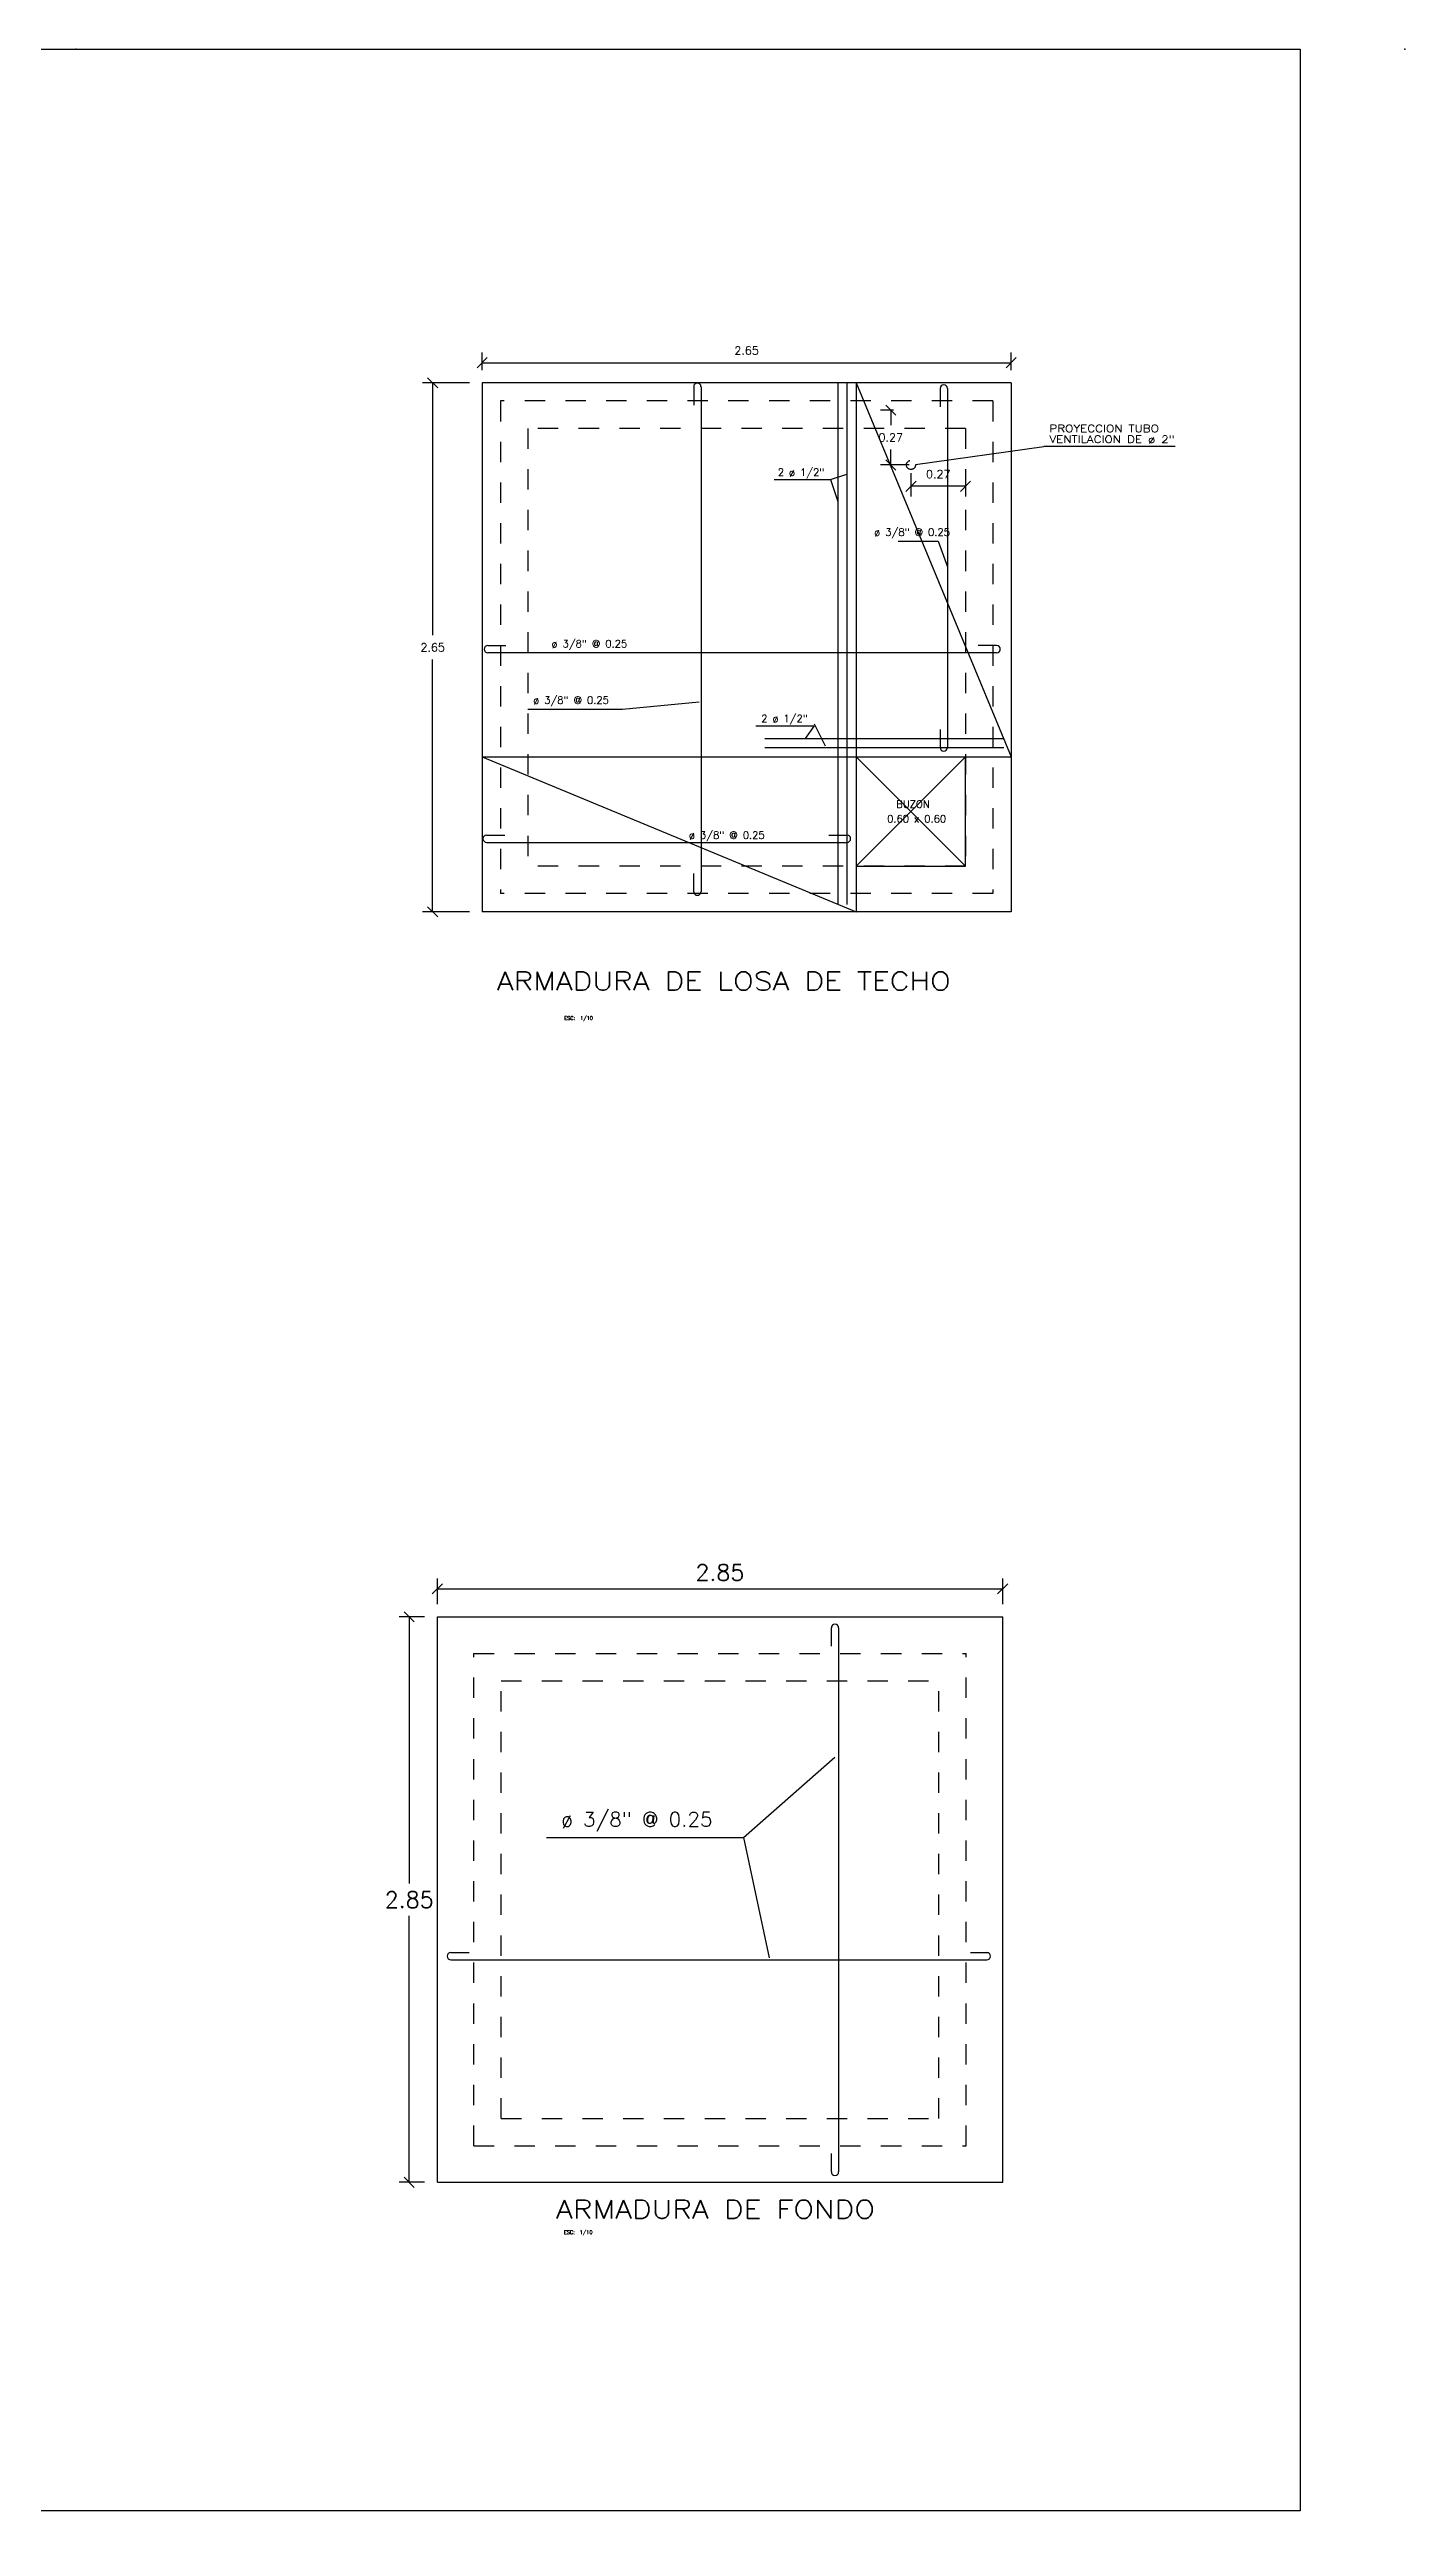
# Model space of a CAD drawing. Extents: x 16.5 to 29.5, y -2.8 to 9.3.
# Drawn here: x 22.88 to 29.54, y -2.79 to 9.3 of the extents above; entities that cross this region are included whole.
import ezdxf

# ---------------------------------------------------------------- set-up
doc = ezdxf.new("R2010")
doc.units = 0
doc.header["$MEASUREMENT"] = 0
doc.linetypes.add('ACAD_ISO10W100', pattern=[18.5, 12, -3, 0.5, -3])
doc.linetypes.add('TRAZOS', pattern=[0.75, 0.5, -0.25])
doc.layers.get('0').update_dxf_attribs({"linetype": 'CONTINUOUS'})
doc.layers.get('DEFPOINTS').update_dxf_attribs({"linetype": 'CONTINUOUS'})
doc.layers.add('CORTE', color=5, linetype='ACAD_ISO10W100')
doc.styles.get("Standard").update_dxf_attribs({"font": 'simplex.shx'})
doc.dimstyles.get("Standard").update_dxf_attribs({"dimtxt": 0.04, "dimasz": 0.05, "dimexe": 0.05, "dimexo": 0.0625, "dimgap": 0.04, "dimtad": 0, "dimtih": 1, "dimtoh": 1, "dimzin": 0, "dimdsep": 46, "dimtxsty": 'Standard', "dimblk1": 'OBLIQUE', "dimblk2": 'OBLIQUE', "dimsah": 1, "dimcen": 0.09, "dimadec": 0, "dimazin": 0, "dimtfac": 1, "dimtdec": 4, "dimtofl": 0, "dimtmove": 0, "dimatfit": 3, "dimldrblk": 'OBLIQUE', "dimfxl": 1, "dimtolj": 1, "dimtzin": 0, "dimarcsym": 0})

# ---------------------------------------------------------------- blocks, each defined once
blk = doc.blocks.new('_OBLIQUE')
at = {"color": 0, "linetype": 'ByBlock'}
blk.add_line((-0.5, -0.5), (0.5, 0.5), dxfattribs=at)
blk = doc.blocks.new('*D7')
at = {"color": 0, "lineweight": -2, "transparency": 16777216}
for p, q in [((27.117, 7.222), (27.117, 7.107)), ((27.385, 7.157), (27.117, 7.157)), ((27.385, 7.195), (27.385, 7.107))]:
    blk.add_line(p, q, dxfattribs=at)
at = {"layer": 'DEFPOINTS', "color": 0, "transparency": 16777216}
for p in [(27.117, 7.285), (27.385, 7.257), (27.117, 7.157)]:
    blk.add_point(p, dxfattribs=at)
at = {"color": 0, "lineweight": -2, "transparency": 16777216, "xscale": 0.05, "yscale": 0.05, "zscale": 0.05, "rotation": 180}
blk.add_blockref('_OBLIQUE', (27.117, 7.157), dxfattribs=at)
at = {"color": 0, "lineweight": -2, "transparency": 16777216, "xscale": 0.05, "yscale": 0.05, "zscale": 0.05}
blk.add_blockref('_OBLIQUE', (27.385, 7.157), dxfattribs=at)
at = {"color": 0, "transparency": 16777216, "insert": (27.251, 7.217), "char_height": 0.04, "attachment_point": 5}
blk.add_mtext('\\A1;0.27', dxfattribs=at)
blk = doc.blocks.new('*D8')
at = {"color": 0, "lineweight": -2, "transparency": 16777216}
for p, q in [((27.032, 7.531), (26.968, 7.531)), ((27.018, 7.531), (27.018, 7.457)), ((27.108, 7.262), (26.968, 7.262)), ((27.018, 7.262), (27.018, 7.337))]:
    blk.add_line(p, q, dxfattribs=at)
at = {"layer": 'DEFPOINTS', "color": 0, "transparency": 16777216}
for p in [(27.094, 7.531), (27.018, 7.262), (27.171, 7.262)]:
    blk.add_point(p, dxfattribs=at)
at = {"color": 0, "lineweight": -2, "transparency": 16777216, "xscale": 0.05, "yscale": 0.05, "zscale": 0.05}
for p, rotation in [((27.018, 7.531), 90), ((27.018, 7.262), 270)]:
    blk.add_blockref('_OBLIQUE', p, dxfattribs=dict(at, rotation=rotation))
at = {"color": 0, "transparency": 16777216, "insert": (27.018, 7.397), "char_height": 0.04, "attachment_point": 5}
blk.add_mtext('\\A1;0.27', dxfattribs=at)
blk = doc.blocks.new('*D26')
at = {"color": 0, "lineweight": -2, "transparency": 16777216}
for p, q in [((24.728, 1.604), (24.603, 1.604)), ((24.653, 1.604), (24.653, 0.295)), ((24.653, -1.173), (24.653, 0.135)), ((24.728, -1.173), (24.603, -1.173))]:
    blk.add_line(p, q, dxfattribs=at)
at = {"layer": 'DEFPOINTS', "color": 0, "transparency": 16777216}
for p in [(24.791, 1.604), (24.653, -1.173), (24.791, -1.173)]:
    blk.add_point(p, dxfattribs=at)
at = {"color": 0, "lineweight": -2, "transparency": 16777216, "xscale": 0.05, "yscale": 0.05, "zscale": 0.05}
for p, rotation in [((24.653, 1.604), 90), ((24.653, -1.173), 270)]:
    blk.add_blockref('_OBLIQUE', p, dxfattribs=dict(at, rotation=rotation))
at = {"color": 0, "transparency": 16777216, "insert": (24.653, 0.215), "char_height": 0.08, "attachment_point": 5}
blk.add_mtext('\\A1;2.85', dxfattribs=at)
blk = doc.blocks.new('*D27')
at = {"color": 0, "lineweight": -2, "transparency": 16777216}
for p, q in [((24.791, 1.666), (24.791, 1.792)), ((24.791, 1.742), (27.568, 1.742)), ((27.568, 1.666), (27.568, 1.792))]:
    blk.add_line(p, q, dxfattribs=at)
at = {"layer": 'DEFPOINTS', "color": 0, "transparency": 16777216}
for p in [(27.568, 1.742), (24.791, 1.604), (27.568, 1.604)]:
    blk.add_point(p, dxfattribs=at)
at = {"color": 0, "lineweight": -2, "transparency": 16777216, "xscale": 0.05, "yscale": 0.05, "zscale": 0.05, "rotation": 180}
blk.add_blockref('_OBLIQUE', (24.791, 1.742), dxfattribs=at)
at = {"color": 0, "lineweight": -2, "transparency": 16777216, "xscale": 0.05, "yscale": 0.05, "zscale": 0.05}
blk.add_blockref('_OBLIQUE', (27.568, 1.742), dxfattribs=at)
at = {"color": 0, "transparency": 16777216, "insert": (26.179, 1.822), "char_height": 0.08, "attachment_point": 5}
blk.add_mtext('\\A1;2.85', dxfattribs=at)
blk = doc.blocks.new('*D28')
at = {"color": 0, "lineweight": -2, "transparency": 16777216}
for p, q in [((25.011, 7.728), (25.011, 7.814)), ((25.011, 7.764), (27.609, 7.764)), ((27.609, 7.728), (27.609, 7.814))]:
    blk.add_line(p, q, dxfattribs=at)
at = {"layer": 'DEFPOINTS', "color": 0, "transparency": 16777216}
for p in [(27.609, 7.764), (25.011, 7.665), (27.609, 7.665)]:
    blk.add_point(p, dxfattribs=at)
at = {"color": 0, "lineweight": -2, "transparency": 16777216, "xscale": 0.05, "yscale": 0.05, "zscale": 0.05, "rotation": 180}
blk.add_blockref('_OBLIQUE', (25.011, 7.764), dxfattribs=at)
at = {"color": 0, "lineweight": -2, "transparency": 16777216, "xscale": 0.05, "yscale": 0.05, "zscale": 0.05}
blk.add_blockref('_OBLIQUE', (27.609, 7.764), dxfattribs=at)
at = {"color": 0, "transparency": 16777216, "insert": (26.31, 7.824), "char_height": 0.04, "attachment_point": 5}
blk.add_mtext('\\A1;2.65', dxfattribs=at)
blk = doc.blocks.new('*D29')
at = {"color": 0, "lineweight": -2, "transparency": 16777216}
for p, q in [((24.949, 7.665), (24.718, 7.665)), ((24.768, 7.665), (24.768, 6.426)), ((24.768, 5.067), (24.768, 6.306)), ((24.949, 5.067), (24.718, 5.067))]:
    blk.add_line(p, q, dxfattribs=at)
at = {"layer": 'DEFPOINTS', "color": 0, "transparency": 16777216}
for p in [(25.011, 7.665), (24.768, 5.067), (25.011, 5.067)]:
    blk.add_point(p, dxfattribs=at)
at = {"color": 0, "lineweight": -2, "transparency": 16777216, "xscale": 0.05, "yscale": 0.05, "zscale": 0.05}
for p, rotation in [((24.768, 7.665), 90), ((24.768, 5.067), 270)]:
    blk.add_blockref('_OBLIQUE', p, dxfattribs=dict(at, rotation=rotation))
at = {"color": 0, "transparency": 16777216, "insert": (24.768, 6.366), "char_height": 0.04, "attachment_point": 5}
blk.add_mtext('\\A1;2.65', dxfattribs=at)

msp = doc.modelspace()

# ---------------------------------------------------------------- linework, layer by layer
at = {"color": 2, "linetype": 'Continuous'}
for p, q in [((27.609, 7.665), (25.011, 7.665)), ((25.011, 7.665), (25.011, 5.067)), ((27.609, 7.665), (27.609, 5.067)), ((27.609, 5.067), (25.011, 5.067))]:
    msp.add_line(p, q, dxfattribs=at)
at = {"color": 7}
for p, q in [((26.05, 7.646), (26.05, 7.556)), ((26.086, 7.646), (26.086, 5.166)), ((26.758, 7.665), (26.758, 5.103)), ((26.803, 7.665), (26.803, 5.103)), ((27.26, 7.638), (27.26, 7.548)), ((27.296, 7.638), (27.296, 5.874)), ((26.722, 7.191), (26.803, 7.217)), ((26.722, 7.191), (26.758, 7.083)), ((25.039, 6.375), (25.128, 6.375)), ((25.039, 6.34), (27.538, 6.34)), ((27.538, 6.375), (27.448, 6.375)), ((27.26, 5.963), (27.26, 5.874)), ((26.4, 5.918), (27.573, 5.918)), ((26.4, 5.874), (27.573, 5.874)), ((27.385, 5.291), (27.385, 5.829)), ((25.033, 5.444), (25.123, 5.444)), ((26.713, 5.444), (26.803, 5.444)), ((25.033, 5.408), (26.803, 5.408)), ((26.05, 5.166), (26.05, 5.256)), ((26.848, 5.291), (27.385, 5.291)), ((26.726, 1.55), (26.726, 1.461)), ((26.762, 1.55), (26.762, -1.122)), ((24.857, -0.044), (24.947, -0.044)), ((24.857, -0.08), (27.49, -0.08)), ((27.41, -0.044), (27.499, -0.044)), ((26.726, -1.032), (26.726, -1.122))]:
    msp.add_line(p, q, dxfattribs=at)
at = {"color": 4}
for p, q in [((26.848, 7.665), (26.848, 5.067)), ((26.848, 7.665), (27.609, 5.829)), ((25.011, 5.829), (27.609, 5.829)), ((25.011, 5.829), (26.848, 5.067)), ((27.385, 5.829), (26.848, 5.291)), ((26.848, 5.829), (27.385, 5.291))]:
    msp.add_line(p, q, dxfattribs=at)
at = {"color": 2, "linetype": 'TRAZOS', "ltscale": 0.2}
for p, q in [((27.52, 7.576), (25.101, 7.576)), ((25.101, 7.576), (25.101, 5.157)), ((27.52, 7.576), (27.52, 5.157)), ((25.235, 7.441), (25.235, 5.291)), ((27.385, 7.441), (25.235, 7.441)), ((27.385, 7.441), (27.385, 5.291)), ((27.385, 5.291), (25.235, 5.291)), ((27.52, 5.157), (25.101, 5.157)), ((24.97, 1.425), (27.389, 1.425)), ((24.97, -0.994), (24.97, 1.425)), ((27.389, -0.994), (27.389, 1.425)), ((25.104, 1.29), (27.254, 1.29)), ((25.104, -0.86), (25.104, 1.29)), ((27.254, -0.86), (27.254, 1.29)), ((25.104, -0.86), (27.254, -0.86)), ((24.97, -0.994), (27.389, -0.994))]:
    msp.add_line(p, q, dxfattribs=at)
at = {"color": 1}
for p, q in [((27.77, 7.351), (27.139, 7.262)), ((28.415, 7.352), (27.77, 7.352)), ((26.445, 7.191), (26.722, 7.191)), ((27.054, 6.888), (27.251, 6.888)), ((27.251, 6.888), (27.296, 6.762)), ((25.235, 6.062), (25.701, 6.062)), ((25.701, 6.062), (26.077, 6.098)), ((26.355, 5.981), (26.642, 5.981)), ((26.642, 5.981), (26.597, 5.918)), ((26.642, 5.99), (26.695, 5.883)), ((26.295, 0.521), (26.743, 0.915)), ((25.327, 0.521), (26.295, 0.521)), ((26.295, 0.521), (26.42, -0.071))]:
    msp.add_line(p, q, dxfattribs=at)
at = {"color": 2, "linetype": 'Continuous', "ltscale": 0.2}
for p, q in [((24.791, 1.604), (27.568, 1.604)), ((24.791, -1.173), (24.791, 1.604)), ((27.568, -1.173), (27.568, 1.604)), ((24.791, -1.173), (27.568, -1.173))]:
    msp.add_line(p, q, dxfattribs=at)
at = {"linetype": 'ByBlock'}
msp.add_lwpolyline([(16.488, 9.304), (29.028, 9.304), (29.028, -2.786), (16.488, -2.786)], close=True, dxfattribs=at)
at = {"color": 1, "linetype": 'TRAZOS', "ltscale": 0.03}
msp.add_circle((27.117, 7.262), 0.0224, dxfattribs=at)
at = {"color": 7}
for centre, start, end in [((26.068, 7.646), 0, 180), ((27.278, 7.638), 0, 180), ((25.039, 6.357), 90, 270), ((27.538, 6.357), 270, 90), ((27.278, 5.874), 180, 0), ((25.033, 5.426), 90, 270), ((26.803, 5.426), 270, 90), ((26.068, 5.166), 180, 0), ((26.744, 1.55), 0, 180), ((24.857, -0.062), 90, 270), ((27.49, -0.062), 270, 90), ((26.744, -1.122), 180, 0)]:
    msp.add_arc(centre, 0.0179, start, end, dxfattribs=at)
at = {"linetype": 'ByBlock'}
for p in [(23.015, 9.304), (23.015, 9.304), (29.542, 9.304), (29.542, 9.304)]:
    msp.add_point(p, dxfattribs=at)

# ---------------------------------------------------------------- texts
at = {"color": 1, "width": 1.2}
for s, p in [('VENTILACION DE ø 2"', (27.797, 7.37)), ('PROYECCION TUBO', (27.797, 7.423))]:
    msp.add_text(s, height=0.03583, dxfattribs=at).set_placement(p)
at = {"color": 1}
for s, height, p in [('2 ø 1/2"', 0.0358, (26.463, 7.208)), ('ø 3/8" @ 0.25', 0.03583, (26.937, 6.914)), ('ø 3/8" @ 0.25', 0.03583, (25.352, 6.366)), ('ø 3/8" @ 0.25', 0.03583, (25.262, 6.089)), ('2 ø 1/2"', 0.0358, (26.382, 5.999)), ('BUZON', 0.0358, (27.045, 5.578)), ('ø 3/8" @ 0.25', 0.03583, (26.027, 5.426)), ('0.60 x 0.60', 0.03583, (27, 5.506)), ('ESC:  1/10', 0.0179, (25.414, 4.536)), ('ø 3/8" @ 0.25', 0.07167, (25.399, 0.574)), ('ESC:  1/10', 0.0179, (25.412, -1.427))]:
    msp.add_text(s, height=height, dxfattribs=at).set_placement(p)
at = {"layer": 'CORTE', "width": 1.2}
msp.add_text('ARMADURA DE LOSA DE TECHO', height=0.08958, dxfattribs=at).set_placement((25.083, 4.682))
at = {"layer": 'CORTE', "linetype": 'Continuous', "width": 1.2}
msp.add_text('ARMADURA DE FONDO', height=0.08958, dxfattribs=at).set_placement((25.374, -1.35))

# ---------------------------------------------------------------- dimensions: what is measured, and where the dimension line sits
at = {"color": 1}
for base, p1, p2, text, override, picture, middle in [((27.609, 7.764), (25.011, 7.665), (27.609, 7.665), '2.65', {"dimtad": 1}, '*D28', (26.31, 7.824)), ((27.568, 1.742), (24.791, 1.604), (27.568, 1.604), '2.85', {"dimtxt": 0.08, "dimtad": 1}, '*D27', (26.179, 1.822))]:
    dim = msp.add_linear_dim(base=base, p1=p1, p2=p2, text=text, dimstyle='Standard', override=override, dxfattribs=at)
    dim.commit()
    dim.dimension.update_dxf_attribs({"geometry": picture, "text_midpoint": middle})
for base, p1, p2, text, override, picture, middle in [((24.768, 5.067), (25.011, 7.665), (25.011, 5.067), '2.65', {"dimtad": 1}, '*D29', (24.768, 6.366)), ((24.653, -1.173), (24.791, 1.604), (24.791, -1.173), '2.85', {"dimtxt": 0.08, "dimtad": 1}, '*D26', (24.653, 0.215))]:
    dim = msp.add_linear_dim(base=base, p1=p1, p2=p2, angle=90, text=text, dimstyle='Standard', override=override, dxfattribs=at)
    dim.commit()
    dim.dimension.update_dxf_attribs({"geometry": picture, "text_midpoint": middle})
dim = msp.add_linear_dim(base=(27.018, 7.262), p1=(27.094, 7.531), p2=(27.171, 7.262), angle=90, dimstyle='Standard', override={"dimtxt": 0.04, "dimasz": 0.05, "dimexe": 0.05, "dimdec": 2, "dimblk1": 'OBLIQUE', "dimblk2": 'OBLIQUE', "dimsah": 1}, dxfattribs=at)
dim.commit()
dim.dimension.update_dxf_attribs({"geometry": '*D8', "text_midpoint": (27.018, 7.397), "dimtype": 160})
dim = msp.add_linear_dim(base=(27.117, 7.157), p1=(27.385, 7.257), p2=(27.117, 7.285), dimstyle='Standard', override={"dimtxt": 0.04, "dimasz": 0.05, "dimexe": 0.05, "dimtad": 1, "dimdec": 2, "dimblk1": 'OBLIQUE', "dimblk2": 'OBLIQUE', "dimsah": 1}, dxfattribs=at)
dim.commit()
dim.dimension.update_dxf_attribs({"geometry": '*D7', "text_midpoint": (27.251, 7.157), "dimtype": 160})

doc.saveas('drawing.dxf')
